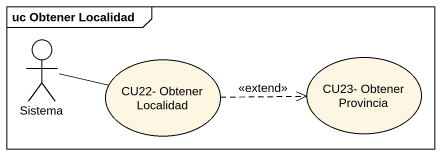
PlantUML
@startuml
mainframe uc Obtener Localidad
actor Sistema
usecase "CU22- Obtener Localidad" as CU22_Obtener_Localidad
usecase "CU23- Obtener Provincia" as CU23_Obtener_Provincia
Sistema -right- CU22_Obtener_Localidad
CU22_Obtener_Localidad .right.> CU23_Obtener_Provincia : <<extend>>
@enduml
